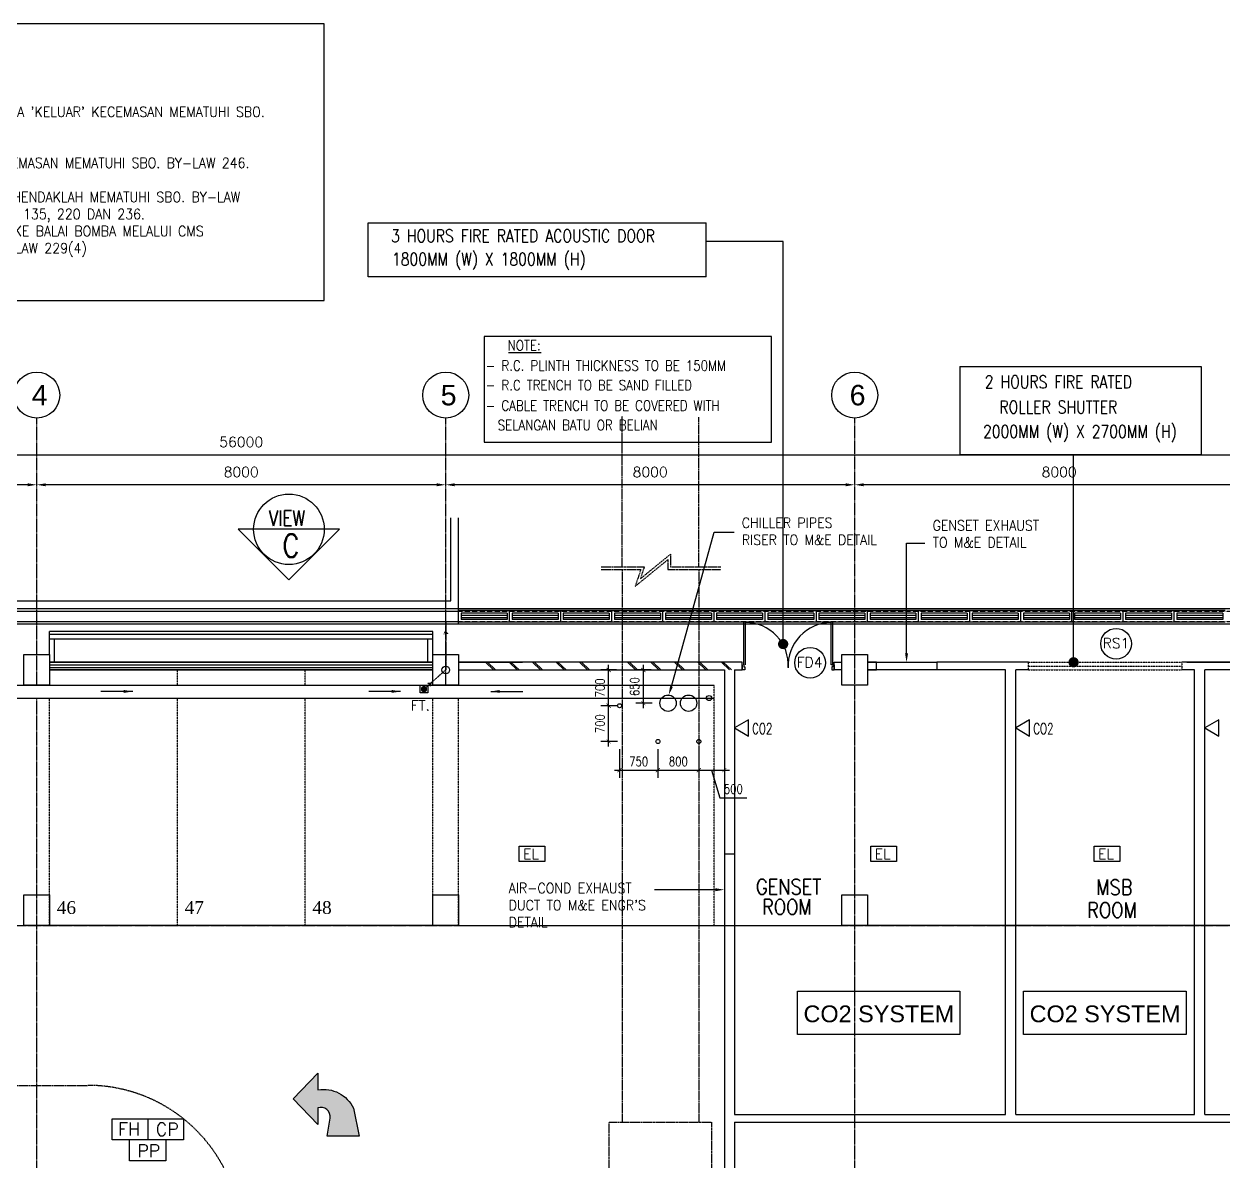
# Model space of a CAD drawing. Header units: millimetres. Extents: x -312260 to 194620, y -310600 to 21683.
# Drawn here: x -166350 to -142894, y -232591 to -210344 of the extents above; entities that cross this region are included whole.
import ezdxf
from ezdxf.enums import TextEntityAlignment as Align

# ---------------------------------------------------------------- set-up
doc = ezdxf.new("R2010")
doc.units = ezdxf.units.MM
doc.header["$LTSCALE"] = 5
doc.header["$MEASUREMENT"] = 0
doc.header["$PDMODE"] = 3
for name, pattern in [('CENTER', [2, 1.25, -0.25, 0.25, -0.25]), ('DASHDOT2', [0.5, 0.25, -0.125, 0, -0.125]), ('DASHEDX2', [1.5, 1, -0.5]), ('HIDDEN2', [0.1875, 0.125, -0.0625])]:
    doc.linetypes.add(name, pattern=pattern)
for name, color, linetype in [('-FF', 240, 'Continuous'), ('-ff.txt', 2, 'Continuous'), ('-TRENCH', 65, 'Continuous'), ('-TRENCH DETAIL', 73, 'Continuous'), ('1-ROAD', 1, 'Continuous'), ('ARROW', 254, 'Continuous'), ('beam_p', 1, 'Continuous'), ('BOMBA', 7, 'Continuous'), ('col', 7, 'Continuous'), ('CP NUMBERING', 1, 'Continuous'), ('DIM', 7, 'Continuous'), ('DOOR', 7, 'Continuous'), ('DRAIN', 5, 'Continuous'), ('DW-T', 7, 'Continuous'), ('EL & K', 10, 'Continuous'), ('FIX', 5, 'Continuous'), ('GRATING', 251, 'Continuous'), ('GRID', 9, 'CENTER'), ('LEG-T', 7, 'Continuous'), ('LINE', 7, 'Continuous'), ('parap', 7, 'Continuous'), ('park L', 9, 'DASHEDX2'), ('RAIL', 1, 'Continuous'), ('RWDP', 1, 'Continuous'), ('SPEC', 7, 'Continuous'), ('SUB-STATION', 255, 'Continuous'), ('T35', 2, 'Continuous'), ('TEXT', 7, 'Continuous'), ('wall', 2, 'Continuous'), ('WALL-FULL', 7, 'Continuous')]:
    doc.layers.add(name, color=color, linetype=linetype)
doc.styles.add('ARIAL', font='ARIAL.TTF', dxfattribs={"height": 250})
doc.styles.add('CARPARK NO', font='TIMES.TTF', dxfattribs={"height": 200})
doc.styles.add('E', font='ROMANS.SHX', dxfattribs={"width": 0.9})
doc.styles.add('HELV', font='HELV.shx')
doc.styles.add('ROMANS', font='romans.shx', dxfattribs={"width": 0.9, "height": 450})
doc.styles.add('ROMS', font='romans.shx', dxfattribs={"width": 0.8, "height": 230})
doc.styles.add('S100', font='ROMANS.shx', dxfattribs={"height": 200})
doc.styles.add('STANDARDS', font='simplex.shx')
doc.styles.add('STYLE1', font='ROMANS.SHX', dxfattribs={"width": 0.8})
doc.dimstyles.new('DIM', dxfattribs={"dimtxt": 150, "dimasz": 150, "dimexe": 0.18, "dimexo": 50, "dimgap": 50, "dimtad": 1, "dimdec": 0, "dimzin": 0, "dimdsep": 46, "dimtxsty": 'ROMANS', "dimcen": 0.09, "dimclrd": 256, "dimclre": 256, "dimclrt": 256, "dimadec": 0, "dimazin": 0, "dimtfac": 1, "dimtdec": 0, "dimtix": 1, "dimtmove": 0, "dimatfit": 0, "dimfxl": 1, "dimtolj": 1, "dimtzin": 0, "dimarcsym": 0})
doc.dimstyles.new('S100', dxfattribs={"dimscale": 0, "dimtxt": 150, "dimasz": 175, "dimexe": 150, "dimexo": 150, "dimgap": 150, "dimtad": 1, "dimdec": 0, "dimzin": 0, "dimdsep": 46, "dimtxsty": 'S100', "dimcen": 0, "dimdle": 100, "dimclrd": 5, "dimclre": 5, "dimclrt": 1, "dimaunit": 1, "dimadec": 0, "dimazin": 0, "dimtfac": 1, "dimtdec": 0, "dimtofl": 0, "dimtmove": 1, "dimatfit": 3, "dimfxl": 1, "dimtolj": 1, "dimtzin": 0, "dimarcsym": 0})

# ---------------------------------------------------------------- blocks, each defined once
blk = doc.blocks.new('*D115')
at = {"layer": 'DEFPOINTS', "color": 0}
for p in [(-150100, -219360), (-150100, -219360), (-142100, -220817)]:
    blk.add_point(p, dxfattribs=at)
at = {"layer": 'DIM', "color": 5, "lineweight": -2}
for p, q in [((-142100, -220667), (-142100, -219210)), ((-142275, -219360), (-149925, -219360))]:
    blk.add_line(p, q, dxfattribs=at)
at = {"layer": 'DIM', "color": 5}
for points in [[(-149925, -219331), (-149925, -219389), (-150100, -219360)], [(-142275, -219331), (-142275, -219389), (-142100, -219360)]]:
    blk.add_solid(points, dxfattribs=at)
at = {"layer": 'DIM', "color": 1, "insert": (-146100, -219110), "char_height": 200, "attachment_point": 5, "style": 'S100'}
blk.add_mtext('\\A1;8000', dxfattribs=at)
blk = doc.blocks.new('*D116')
at = {"layer": 'DEFPOINTS', "color": 0}
for p in [(-158100, -219360), (-158100, -219360), (-150100, -219360)]:
    blk.add_point(p, dxfattribs=at)
at = {"layer": 'DIM', "color": 5, "lineweight": -2}
blk.add_line((-150275, -219360), (-157925, -219360), dxfattribs=at)
at = {"layer": 'DIM', "color": 5}
for points in [[(-157925, -219331), (-157925, -219389), (-158100, -219360)], [(-150275, -219331), (-150275, -219389), (-150100, -219360)]]:
    blk.add_solid(points, dxfattribs=at)
at = {"layer": 'DIM', "color": 1, "insert": (-154100, -219110), "char_height": 200, "attachment_point": 5, "style": 'S100'}
blk.add_mtext('\\A1;8000', dxfattribs=at)
blk = doc.blocks.new('*D117')
at = {"layer": 'DEFPOINTS', "color": 0}
for p in [(-166100, -219360), (-166100, -219360), (-158100, -219360)]:
    blk.add_point(p, dxfattribs=at)
at = {"layer": 'DIM', "color": 5, "lineweight": -2}
blk.add_line((-158275, -219360), (-165925, -219360), dxfattribs=at)
at = {"layer": 'DIM', "color": 5}
for points in [[(-165925, -219331), (-165925, -219389), (-166100, -219360)], [(-158275, -219331), (-158275, -219389), (-158100, -219360)]]:
    blk.add_solid(points, dxfattribs=at)
at = {"layer": 'DIM', "color": 1, "insert": (-162100, -219110), "char_height": 200, "attachment_point": 5, "style": 'S100'}
blk.add_mtext('\\A1;8000', dxfattribs=at)
blk = doc.blocks.new('*D118')
at = {"layer": 'DEFPOINTS', "color": 0}
for p in [(-174100, -219360), (-174100, -219360), (-166100, -219360)]:
    blk.add_point(p, dxfattribs=at)
at = {"layer": 'DIM', "color": 5, "lineweight": -2}
blk.add_line((-166275, -219360), (-173925, -219360), dxfattribs=at)
at = {"layer": 'DIM', "color": 5}
for points in [[(-173925, -219331), (-173925, -219389), (-174100, -219360)], [(-166275, -219331), (-166275, -219389), (-166100, -219360)]]:
    blk.add_solid(points, dxfattribs=at)
at = {"layer": 'DIM', "color": 1, "insert": (-170100, -219110), "char_height": 200, "attachment_point": 5, "style": 'S100'}
blk.add_mtext('\\A1;8000', dxfattribs=at)
blk = doc.blocks.new('*D121')
at = {"layer": 'DEFPOINTS', "color": 0}
for p in [(-134100, -218772), (-190099, -221139), (-134100, -221139)]:
    blk.add_point(p, dxfattribs=at)
at = {"layer": 'DIM', "color": 5, "lineweight": -2}
for p, q in [((-190099, -220989), (-190099, -218622)), ((-189924, -218772), (-134275, -218772)), ((-134100, -220989), (-134100, -218622))]:
    blk.add_line(p, q, dxfattribs=at)
at = {"layer": 'DIM', "color": 5}
for points in [[(-189924, -218743), (-189924, -218801), (-190099, -218772)], [(-134275, -218743), (-134275, -218801), (-134100, -218772)]]:
    blk.add_solid(points, dxfattribs=at)
at = {"layer": 'DIM', "color": 1, "insert": (-162100, -218522), "char_height": 200, "attachment_point": 5, "style": 'S100'}
blk.add_mtext('\\A1;56000', dxfattribs=at)
blk = doc.blocks.new('FT')
at = {"layer": 'FIX', "color": 6, "linetype": 'Continuous'}
for p, q in [((-102916, 3485), (-102974, 3542)), ((-102897, 3492), (-102966, 3561)), ((-102883, 3505), (-102953, 3575)), ((-102875, 3524), (-102934, 3583)), ((-102878, 3553), (-102905, 3580)), ((-102947, 3489), (-102969, 3511))]:
    blk.add_line(p, q, dxfattribs=at)
blk.add_lwpolyline([(-102849, 3609), (-102999, 3609), (-102999, 3459), (-102849, 3459)], close=True, dxfattribs=at)
blk.add_circle((-102924, 3534), 50, dxfattribs=at)
blk = doc.blocks.new('_ARCHTICK')
at = {"color": 0, "linetype": 'ByBlock', "const_width": 0.15}
blk.add_lwpolyline([(-0.5, -0.5), (0.5, 0.5)], dxfattribs=at)
blk = doc.blocks.new('*D256')
at = {"layer": 'DEFPOINTS', "color": 0}
for p in [(-154233, -222983), (-153928, -222983), (-153909, -223633)]:
    blk.add_point(p, dxfattribs=at)
at = {"layer": 'wall', "color": 5, "lineweight": -2}
for p, q in [((-154078, -222983), (-154383, -222983)), ((-154233, -223733), (-154233, -222883)), ((-154059, -223633), (-154383, -223633))]:
    blk.add_line(p, q, dxfattribs=at)
at = {"layer": 'wall', "color": 5, "lineweight": -2, "xscale": 80, "yscale": 80, "zscale": 80}
for p, rotation in [((-154233, -222983), 90), ((-154233, -223633), 270)]:
    blk.add_blockref('_ARCHTICK', p, dxfattribs=dict(at, rotation=rotation))
at = {"layer": 'wall', "color": 1, "insert": (-154403, -223308), "char_height": 180, "attachment_point": 5, "rotation": 90, "style": 'STYLE1'}
blk.add_mtext('\\A1;650', dxfattribs=at)
blk = doc.blocks.new('*D257')
at = {"layer": 'DEFPOINTS', "color": 0}
for p in [(-154912, -222983), (-154607, -222983), (-154587, -223683)]:
    blk.add_point(p, dxfattribs=at)
at = {"layer": 'wall', "color": 5, "lineweight": -2}
for p, q in [((-154757, -222983), (-155062, -222983)), ((-154912, -223783), (-154912, -222883)), ((-154737, -223683), (-155062, -223683))]:
    blk.add_line(p, q, dxfattribs=at)
at = {"layer": 'wall', "color": 5, "lineweight": -2, "xscale": 80, "yscale": 80, "zscale": 80}
for p, rotation in [((-154912, -222983), 90), ((-154912, -223683), 270)]:
    blk.add_blockref('_ARCHTICK', p, dxfattribs=dict(at, rotation=rotation))
at = {"layer": 'wall', "color": 1, "insert": (-155082, -223333), "char_height": 180, "attachment_point": 5, "rotation": 90, "style": 'STYLE1'}
blk.add_mtext('\\A1;700', dxfattribs=at)
blk = doc.blocks.new('*D258')
at = {"layer": 'DEFPOINTS', "color": 0}
for p in [(-154912, -223683), (-154607, -223683), (-154587, -224383)]:
    blk.add_point(p, dxfattribs=at)
at = {"layer": 'wall', "color": 5, "lineweight": -2}
for p, q in [((-154757, -223683), (-155062, -223683)), ((-154912, -224483), (-154912, -223583)), ((-154737, -224383), (-155062, -224383))]:
    blk.add_line(p, q, dxfattribs=at)
at = {"layer": 'wall', "color": 5, "lineweight": -2, "xscale": 80, "yscale": 80, "zscale": 80}
for p, rotation in [((-154912, -223683), 90), ((-154912, -224383), 270)]:
    blk.add_blockref('_ARCHTICK', p, dxfattribs=dict(at, rotation=rotation))
at = {"layer": 'wall', "color": 1, "insert": (-155082, -224033), "char_height": 180, "attachment_point": 5, "rotation": 90, "style": 'STYLE1'}
blk.add_mtext('\\A1;700', dxfattribs=at)
blk = doc.blocks.new('*D259')
at = {"layer": 'DEFPOINTS', "color": 0}
for p in [(-154699, -224383), (-153949, -224383), (-153949, -224944)]:
    blk.add_point(p, dxfattribs=at)
at = {"layer": 'wall', "color": 5, "lineweight": -2}
for p, q in [((-154699, -224533), (-154699, -225094)), ((-153949, -224533), (-153949, -225094)), ((-154799, -224944), (-153849, -224944))]:
    blk.add_line(p, q, dxfattribs=at)
at = {"layer": 'wall', "color": 5, "lineweight": -2, "xscale": 80, "yscale": 80, "zscale": 80, "rotation": 180}
blk.add_blockref('_ARCHTICK', (-154699, -224944), dxfattribs=at)
at = {"layer": 'wall', "color": 5, "lineweight": -2, "xscale": 80, "yscale": 80, "zscale": 80}
blk.add_blockref('_ARCHTICK', (-153949, -224944), dxfattribs=at)
at = {"layer": 'wall', "color": 1, "insert": (-154324, -224774), "char_height": 180, "attachment_point": 5, "style": 'STYLE1'}
blk.add_mtext('\\A1;750', dxfattribs=at)
blk = doc.blocks.new('*D260')
at = {"layer": 'DEFPOINTS', "color": 0}
for p in [(-153949, -224383), (-153149, -224383), (-153149, -224944)]:
    blk.add_point(p, dxfattribs=at)
at = {"layer": 'wall', "color": 5, "lineweight": -2}
for p, q in [((-153949, -224533), (-153949, -225094)), ((-153149, -224533), (-153149, -225094)), ((-154049, -224944), (-153049, -224944))]:
    blk.add_line(p, q, dxfattribs=at)
at = {"layer": 'wall', "color": 5, "lineweight": -2, "xscale": 80, "yscale": 80, "zscale": 80, "rotation": 180}
blk.add_blockref('_ARCHTICK', (-153949, -224944), dxfattribs=at)
at = {"layer": 'wall', "color": 5, "lineweight": -2, "xscale": 80, "yscale": 80, "zscale": 80}
blk.add_blockref('_ARCHTICK', (-153149, -224944), dxfattribs=at)
at = {"layer": 'wall', "color": 1, "insert": (-153549, -224774), "char_height": 180, "attachment_point": 5, "style": 'STYLE1'}
blk.add_mtext('\\A1;800', dxfattribs=at)
blk = doc.blocks.new('*D261')
at = {"layer": 'DEFPOINTS', "color": 0}
for p in [(-153149, -224383), (-152649, -224383), (-152649, -224944)]:
    blk.add_point(p, dxfattribs=at)
at = {"layer": 'wall', "color": 5, "lineweight": -2}
for p, q in [((-153149, -224533), (-153149, -225094)), ((-152649, -224533), (-152649, -225094)), ((-153249, -224944), (-152549, -224944)), ((-152899, -224944), (-152737, -225484)), ((-152737, -225484), (-152207, -225484))]:
    blk.add_line(p, q, dxfattribs=at)
at = {"layer": 'wall', "color": 5, "lineweight": -2, "xscale": 80, "yscale": 80, "zscale": 80, "rotation": 180}
blk.add_blockref('_ARCHTICK', (-153149, -224944), dxfattribs=at)
at = {"layer": 'wall', "color": 5, "lineweight": -2, "xscale": 80, "yscale": 80, "zscale": 80}
blk.add_blockref('_ARCHTICK', (-152649, -224944), dxfattribs=at)
at = {"layer": 'wall', "color": 1, "insert": (-152472, -225314), "char_height": 180, "attachment_point": 5, "style": 'STYLE1'}
blk.add_mtext('\\A1;500', dxfattribs=at)

msp = doc.modelspace()

# ---------------------------------------------------------------- hatches: boundary and pattern name
at = {"layer": 'ARROW', "linetype": 'Continuous'}
msp.add_hatch(color=256, dxfattribs=at).paths.add_polyline_path([(-160361.5, -231750.6), (-160415.6, -232105.4), (-159793.1, -232105.4), (-159904, -231559.1, 0.3415961), (-160599.2, -231200), (-160599.2, -230868.4), (-161084, -231372.9), (-160599.2, -231877.3), (-160599.2, -231550.3, -0.5725495)])

# ---------------------------------------------------------------- linework, layer by layer
at = {"layer": '-FF', "color": 2}
for p, q in [((-151220.1, -229270.4), (-148040, -229270.4)), ((-151220.1, -230113.1), (-151220.1, -229270.4)), ((-148040, -229270.4), (-148040, -230113.1)), ((-146796.9, -229270.4), (-143616.8, -229270.4)), ((-146796.9, -230113.1), (-146796.9, -229270.4)), ((-143616.8, -229270.4), (-143616.8, -230113.1)), ((-148040, -230113.1), (-151220.1, -230113.1)), ((-143616.8, -230113.1), (-146796.9, -230113.1))]:
    msp.add_line(p, q, dxfattribs=at)
at = {"layer": '-TRENCH', "color": 8, "linetype": 'DASHEDX2', "ltscale": 3}
for p, q in [((-154649, -220965.4), (-154649, -218017.2)), ((-153149, -220966.5), (-153149, -218034.6)), ((-154390.5, -221344), (-153751.6, -220823.2)), ((-154290.8, -221198.2), (-153701.6, -220717.9)), ((-153751.6, -220823.2), (-153751.6, -221016.5)), ((-153701.6, -220717.9), (-153701.6, -220966.5)), ((-155061.3, -220965.4), (-154215.5, -220965.4)), ((-155061.3, -221015.4), (-154284.3, -221015.4)), ((-154649, -221015.4), (-154649, -231832.8)), ((-154284.3, -221015.4), (-154390.5, -221344)), ((-154215.5, -220965.4), (-154290.8, -221198.2)), ((-153751.6, -221016.5), (-152716.4, -221016.5)), ((-153701.6, -220966.5), (-152716.4, -220966.5)), ((-153149, -221015.4), (-153149, -231832.8))]:
    msp.add_line(p, q, dxfattribs=at)
msp.add_lwpolyline([(-152899, -231832.8), (-152899, -233832.8), (-154899, -233832.8), (-154899, -231832.8)], close=True, dxfattribs=at)
at = {"layer": '-TRENCH DETAIL', "color": 1}
for p, q in [((-159619, -215288.2), (-159619, -214233.5)), ((-159619, -214233.5), (-153002.5, -214233.5)), ((-153002.5, -215288.2), (-153002.5, -214233.5)), ((-153002.5, -215288.2), (-159619, -215288.2)), ((-148039.8, -217042.5), (-143319.8, -217042.5)), ((-148039.8, -217042.5), (-148039.8, -218772)), ((-143319.8, -217042.5), (-143319.8, -218772)), ((-143319.8, -218772), (-148039.8, -218772))]:
    msp.add_line(p, q, dxfattribs=at)
at = {"color": 1}
for p, q in [((-157849.5, -222082.8), (-157849.5, -220003.7)), ((-190599.5, -222082.8), (-133599.5, -222082.8))]:
    msp.add_line(p, q, dxfattribs=at)
for p, q in [((-160476.9, -220230.5), (-161856.9, -220230.5)), ((-163929.3, -231767.8), (-163929.3, -232178.5)), ((-163573, -232178.5), (-163573, -232589.1))]:
    msp.add_line(p, q)
at = {"color": 3}
msp.add_circle((-161166.9, -220230.5), 690, dxfattribs=at)
at = {"layer": '1-ROAD'}
for p, q in [((-157999.5, -221632.8), (-157999.5, -220003.7)), ((-189949.5, -221632.8), (-157999.5, -221632.8))]:
    msp.add_line(p, q, dxfattribs=at)
at = {"layer": 'ARROW', "linetype": 'Continuous', "flags": 128}
msp.add_lwpolyline([(-160599.2, -231200, -0.3415961), (-159904, -231559.1), (-159793.1, -232105.4), (-160415.6, -232105.4), (-160361.5, -231750.6, 0.5725495), (-160599.2, -231550.3), (-160599.2, -231877.3), (-161084, -231372.9), (-160599.2, -230868.4), (-160599.2, -231200)], format="xyb", dxfattribs=at)
at = {"layer": 'beam_p', "ltscale": 2}
for p, q in [((-158349.5, -222232.8), (-165849.5, -222232.8)), ((-165849.5, -222682.8), (-165849.5, -222232.8)), ((-158349.5, -222682.8), (-158349.5, -222232.8)), ((-158349.5, -222382.8), (-165849.5, -222382.8)), ((-165749.5, -222832.8), (-165749.5, -222382.8)), ((-158449.5, -222832.8), (-158449.5, -222382.8))]:
    msp.add_line(p, q, dxfattribs=at)
at = {"layer": 'beam_p', "color": 5, "linetype": 'HIDDEN2', "ltscale": 2}
msp.add_line((-165849.5, -222282.8), (-158349.5, -222282.8), dxfattribs=at)
at = {"layer": 'BOMBA'}
msp.add_lwpolyline([(-178692.8, -215757), (-160477.8, -215757), (-160477.8, -210344.2), (-178692.8, -210344.2)], close=True, dxfattribs=at)
at = {"layer": 'col', "color": 3}
for points in [[(-165849.5, -223282.8), (-166349.5, -223282.8), (-166349.5, -222682.8), (-165849.5, -222682.8)], [(-157849.5, -223282.8), (-158349.5, -223282.8), (-158349.5, -222682.8), (-157849.5, -222682.8)], [(-157849.5, -223282.8), (-158349.5, -223282.8), (-158349.5, -222682.8), (-157849.5, -222682.8)], [(-149849.5, -223282.8), (-150349.5, -223282.8), (-150349.5, -222682.8), (-149849.5, -222682.8)], [(-149849.5, -223282.8), (-150349.5, -223282.8), (-150349.5, -222682.8), (-149849.5, -222682.8)], [(-165849.5, -227982.8), (-166349.5, -227982.8), (-166349.5, -227382.8), (-165849.5, -227382.8)], [(-157849.5, -227982.8), (-158349.5, -227982.8), (-158349.5, -227382.8), (-157849.5, -227382.8)], [(-149849.5, -227982.8), (-150349.5, -227982.8), (-150349.5, -227382.8), (-149849.5, -227382.8)]]:
    msp.add_lwpolyline(points, close=True, dxfattribs=at)
at = {"layer": 'DIM', "color": 2, "linetype": 'Continuous'}
msp.add_line((-156871.5, -216770.8), (-156229.8, -216770.8), dxfattribs=at)
at = {"layer": 'DIM', "color": 1, "linetype": 'Continuous'}
msp.add_lwpolyline([(-157348.1, -218528.5), (-151724.3, -218528.5), (-151724.3, -216460), (-157348.1, -216460)], close=True, dxfattribs=at)
at = {"layer": 'DIM'}
for points in [[(-152449, -224117.9), (-152176.1, -224275.5), (-152176.1, -223960.3)], [(-146949.5, -224117.9), (-146676.6, -224275.5), (-146676.6, -223960.3)], [(-143249.5, -224117.9), (-142976.6, -224275.5), (-142976.6, -223960.3)]]:
    msp.add_lwpolyline(points, close=True, dxfattribs=at)
at = {"layer": 'DOOR', "color": 1, "linetype": 'Continuous'}
for p, q in [((-152269.5, -222882.8), (-152269.5, -222055.4)), ((-152236.5, -222882.8), (-152236.5, -222055.4)), ((-150562.5, -222882.8), (-150562.5, -222055.4)), ((-150529.5, -222882.8), (-150529.5, -222055.4))]:
    msp.add_line(p, q, dxfattribs=at)
at = {"layer": 'DOOR', "color": 2}
for p, q in [((-152299.5, -222882.8), (-152299.5, -222982.8)), ((-152249.5, -222982.8), (-152299.5, -222982.8)), ((-152269.5, -222882.8), (-152269.5, -222919.8)), ((-152269.5, -222919.8), (-152249.5, -222919.8)), ((-152249.5, -222919.8), (-152249.5, -222982.8)), ((-150529.5, -222882.8), (-150562.5, -222882.8)), ((-150529.5, -222919.8), (-150549.5, -222919.8)), ((-150549.5, -222919.8), (-150549.5, -222982.8)), ((-150549.5, -222982.8), (-150499.5, -222982.8)), ((-150529.5, -222882.8), (-150499.5, -222882.8)), ((-150529.5, -222882.8), (-150529.5, -222919.8))]:
    msp.add_line(p, q, dxfattribs=at)
at = {"layer": 'DOOR', "color": 1, "linetype": 'Continuous'}
for centre, radius, start, end in [((-152232.6, -222889.8), 834.4, 356.70704, 90.21041), ((-150558, -222897.8), 842.4, 90.30693, 183.05812)]:
    msp.add_arc(centre, radius, start, end, dxfattribs=at)
at = {"layer": 'DRAIN'}
for p, q in [((-189549.5, -223282.8), (-152849.5, -223282.8)), ((-189549.5, -223532.8), (-152849.5, -223532.8))]:
    msp.add_line(p, q, dxfattribs=at)
at = {"layer": 'DW-T', "color": 1, "linetype": 'Continuous'}
for centre in [(-144985.4, -222469.5), (-150971.3, -222842)]:
    msp.add_circle(centre, 300, dxfattribs=at)
at = {"layer": 'EL & K', "color": 10}
for points in [[(-156661.4, -226427.5), (-156161.4, -226427.5), (-156161.4, -226727.5), (-156661.4, -226727.5)], [(-149783.4, -226427.5), (-149283.4, -226427.5), (-149283.4, -226727.5), (-149783.4, -226727.5)], [(-145415.2, -226427.5), (-144915.2, -226427.5), (-144915.2, -226727.5), (-145415.2, -226727.5)]]:
    msp.add_lwpolyline(points, close=True, dxfattribs=at)
at = {"layer": 'GRATING', "color": 251}
for p, q in [((-156849.5, -221820.8), (-157849.5, -221820.8)), ((-157849.5, -222044.8), (-157849.5, -221820.8)), ((-157799.5, -221870.8), (-157799.5, -221994.8)), ((-156900, -221870.8), (-157799.5, -221870.8)), ((-156900, -221870.8), (-156900, -221994.8)), ((-156849.5, -222044.8), (-156849.5, -221820.8)), ((-155849.5, -221820.8), (-156849.5, -221820.8)), ((-156849.5, -222044.8), (-156849.5, -221820.8)), ((-156799.5, -221870.8), (-156799.5, -221994.8)), ((-155900, -221870.8), (-156799.5, -221870.8)), ((-155900, -221870.8), (-155900, -221994.8)), ((-155849.5, -222044.8), (-155849.5, -221820.8)), ((-154849.5, -221820.8), (-155849.5, -221820.8)), ((-155849.5, -222044.8), (-155849.5, -221820.8)), ((-155799.5, -221870.8), (-155799.5, -221994.8)), ((-154900, -221870.8), (-155799.5, -221870.8)), ((-154900, -221870.8), (-154900, -221994.8)), ((-154849.5, -222044.8), (-154849.5, -221820.8)), ((-153849.5, -221820.8), (-154849.5, -221820.8)), ((-154849.5, -222044.8), (-154849.5, -221820.8)), ((-154799.5, -221870.8), (-154799.5, -221994.8)), ((-153900, -221870.8), (-154799.5, -221870.8)), ((-153900, -221870.8), (-153900, -221994.8)), ((-153849.5, -222044.8), (-153849.5, -221820.8)), ((-152849.5, -221820.8), (-153849.5, -221820.8)), ((-153849.5, -222044.8), (-153849.5, -221820.8)), ((-153799.5, -221870.8), (-153799.5, -221994.8)), ((-152900, -221870.8), (-153799.5, -221870.8)), ((-152900, -221870.8), (-152900, -221994.8)), ((-152849.5, -222044.8), (-152849.5, -221820.8)), ((-151849.5, -221820.8), (-152849.5, -221820.8)), ((-152849.5, -222044.8), (-152849.5, -221820.8)), ((-152799.5, -221870.8), (-152799.5, -221994.8)), ((-151900, -221870.8), (-152799.5, -221870.8)), ((-151900, -221870.8), (-151900, -221994.8)), ((-151849.5, -222044.8), (-151849.5, -221820.8)), ((-150849.5, -221820.8), (-151849.5, -221820.8)), ((-151849.5, -222044.8), (-151849.5, -221820.8)), ((-151799.5, -221870.8), (-151799.5, -221994.8)), ((-150900, -221870.8), (-151799.5, -221870.8)), ((-150900, -221870.8), (-150900, -221994.8)), ((-150849.5, -222044.8), (-150849.5, -221820.8)), ((-149849.5, -221820.8), (-150849.5, -221820.8)), ((-150849.5, -222044.8), (-150849.5, -221820.8)), ((-150799.5, -221870.8), (-150799.5, -221994.8)), ((-149900, -221870.8), (-150799.5, -221870.8)), ((-149900, -221870.8), (-149900, -221994.8)), ((-149849.5, -222044.8), (-149849.5, -221820.8)), ((-148849.5, -221820.8), (-149849.5, -221820.8)), ((-149849.5, -222044.8), (-149849.5, -221820.8)), ((-149799.5, -221870.8), (-149799.5, -221994.8)), ((-148900, -221870.8), (-149799.5, -221870.8)), ((-148900, -221870.8), (-148900, -221994.8)), ((-148849.5, -222044.8), (-148849.5, -221820.8)), ((-147849.5, -221820.8), (-148849.5, -221820.8)), ((-148849.5, -222044.8), (-148849.5, -221820.8)), ((-148799.5, -221870.8), (-148799.5, -221994.8)), ((-147900, -221870.8), (-148799.5, -221870.8)), ((-147900, -221870.8), (-147900, -221994.8)), ((-147849.5, -222044.8), (-147849.5, -221820.8)), ((-146849.5, -221820.8), (-147849.5, -221820.8)), ((-147849.5, -222044.8), (-147849.5, -221820.8)), ((-147799.5, -221870.8), (-147799.5, -221994.8)), ((-146900, -221870.8), (-147799.5, -221870.8)), ((-146900, -221870.8), (-146900, -221994.8)), ((-146849.5, -222044.8), (-146849.5, -221820.8)), ((-145849.5, -221820.8), (-146849.5, -221820.8)), ((-146849.5, -222044.8), (-146849.5, -221820.8)), ((-146799.5, -221870.8), (-146799.5, -221994.8)), ((-145900, -221870.8), (-146799.5, -221870.8)), ((-145900, -221870.8), (-145900, -221994.8)), ((-145849.5, -222044.8), (-145849.5, -221820.8)), ((-144849.5, -221820.8), (-145849.5, -221820.8)), ((-145849.5, -222044.8), (-145849.5, -221820.8)), ((-145799.5, -221870.8), (-145799.5, -221994.8)), ((-144900, -221870.8), (-145799.5, -221870.8)), ((-144900, -221870.8), (-144900, -221994.8)), ((-144849.5, -222044.8), (-144849.5, -221820.8)), ((-143849.5, -221820.8), (-144849.5, -221820.8)), ((-144849.5, -222044.8), (-144849.5, -221820.8)), ((-144799.5, -221870.8), (-144799.5, -221994.8)), ((-143900, -221870.8), (-144799.5, -221870.8)), ((-143900, -221870.8), (-143900, -221994.8)), ((-143849.5, -222044.8), (-143849.5, -221820.8)), ((-142849.5, -221820.8), (-143849.5, -221820.8)), ((-143849.5, -222044.8), (-143849.5, -221820.8)), ((-143799.5, -221870.8), (-143799.5, -221994.8)), ((-142900, -221870.8), (-143799.5, -221870.8)), ((-142900, -221870.8), (-142900, -221994.8)), ((-156849.5, -222044.8), (-157849.5, -222044.8)), ((-157799.5, -221912.1), (-156900, -221912.1)), ((-157799.5, -221953.4), (-156900, -221953.4)), ((-156900, -221994.8), (-157799.5, -221994.8)), ((-155849.5, -222044.8), (-156849.5, -222044.8)), ((-156799.5, -221912.1), (-155900, -221912.1)), ((-156799.5, -221953.4), (-155900, -221953.4)), ((-155900, -221994.8), (-156799.5, -221994.8)), ((-154849.5, -222044.8), (-155849.5, -222044.8)), ((-155799.5, -221912.1), (-154900, -221912.1)), ((-155799.5, -221953.4), (-154900, -221953.4)), ((-154900, -221994.8), (-155799.5, -221994.8)), ((-153849.5, -222044.8), (-154849.5, -222044.8)), ((-154799.5, -221912.1), (-153900, -221912.1)), ((-154799.5, -221953.4), (-153900, -221953.4)), ((-153900, -221994.8), (-154799.5, -221994.8)), ((-152849.5, -222044.8), (-153849.5, -222044.8)), ((-153799.5, -221912.1), (-152900, -221912.1)), ((-153799.5, -221953.4), (-152900, -221953.4)), ((-152900, -221994.8), (-153799.5, -221994.8)), ((-151849.5, -222044.8), (-152849.5, -222044.8)), ((-152799.5, -221912.1), (-151900, -221912.1)), ((-152799.5, -221953.4), (-151900, -221953.4)), ((-151900, -221994.8), (-152799.5, -221994.8)), ((-150849.5, -222044.8), (-151849.5, -222044.8)), ((-151799.5, -221912.1), (-150900, -221912.1)), ((-151799.5, -221953.4), (-150900, -221953.4)), ((-150900, -221994.8), (-151799.5, -221994.8)), ((-149849.5, -222044.8), (-150849.5, -222044.8)), ((-150799.5, -221912.1), (-149900, -221912.1)), ((-150799.5, -221953.4), (-149900, -221953.4)), ((-149900, -221994.8), (-150799.5, -221994.8)), ((-148849.5, -222044.8), (-149849.5, -222044.8)), ((-149799.5, -221912.1), (-148900, -221912.1)), ((-149799.5, -221953.4), (-148900, -221953.4)), ((-148900, -221994.8), (-149799.5, -221994.8)), ((-147849.5, -222044.8), (-148849.5, -222044.8)), ((-148799.5, -221912.1), (-147900, -221912.1)), ((-148799.5, -221953.4), (-147900, -221953.4)), ((-147900, -221994.8), (-148799.5, -221994.8)), ((-146849.5, -222044.8), (-147849.5, -222044.8)), ((-147799.5, -221912.1), (-146900, -221912.1)), ((-147799.5, -221953.4), (-146900, -221953.4)), ((-146900, -221994.8), (-147799.5, -221994.8)), ((-145849.5, -222044.8), (-146849.5, -222044.8)), ((-146799.5, -221912.1), (-145900, -221912.1)), ((-146799.5, -221953.4), (-145900, -221953.4)), ((-145900, -221994.8), (-146799.5, -221994.8)), ((-144849.5, -222044.8), (-145849.5, -222044.8)), ((-145799.5, -221912.1), (-144900, -221912.1)), ((-145799.5, -221953.4), (-144900, -221953.4)), ((-144900, -221994.8), (-145799.5, -221994.8)), ((-143849.5, -222044.8), (-144849.5, -222044.8)), ((-144799.5, -221912.1), (-143900, -221912.1)), ((-144799.5, -221953.4), (-143900, -221953.4)), ((-143900, -221994.8), (-144799.5, -221994.8)), ((-142849.5, -222044.8), (-143849.5, -222044.8)), ((-143799.5, -221912.1), (-142900, -221912.1)), ((-143799.5, -221953.4), (-142900, -221953.4)), ((-142900, -221994.8), (-143799.5, -221994.8))]:
    msp.add_line(p, q, dxfattribs=at)
at = {"layer": 'GRID', "linetype": 'CENTER', "ltscale": 2}
for p, q in [((-166099.5, -223282.8), (-166099.5, -218055.5)), ((-158099.5, -223282.8), (-158099.5, -218055.5)), ((-150099.5, -259916.7), (-150099.5, -218055.5)), ((-166099.5, -259916.7), (-166099.5, -223532.8)), ((-197356.9, -227982.8), (-128471.1, -227982.8))]:
    msp.add_line(p, q, dxfattribs=at)
at = {"layer": 'GRID', "color": 7, "linetype": 'Continuous'}
for centre in [(-166099.5, -217605.5), (-158099.5, -217605.5), (-150099.5, -217605.5)]:
    msp.add_circle(centre, 450, dxfattribs=at)
at = {"layer": 'LEG-T'}
for p, q in [((-164626.4, -231767.8), (-163232.1, -231767.8)), ((-164626.4, -232178.5), (-164626.4, -231767.8)), ((-163232.1, -231767.8), (-163232.1, -232178.5)), ((-163232.1, -232178.5), (-164626.4, -232178.5)), ((-164285.5, -232589.1), (-164285.5, -232178.5)), ((-163573, -232589.1), (-164285.5, -232589.1))]:
    msp.add_line(p, q, dxfattribs=at)
at = {"layer": 'parap', "color": 0, "ltscale": 2}
for p, q in [((-158349.5, -222832.8), (-165849.5, -222832.8)), ((-165849.5, -222832.8), (-158349.5, -222832.8)), ((-158349.5, -222982.8), (-165849.5, -222982.8)), ((-165849.5, -222982.8), (-158349.5, -222982.8))]:
    msp.add_line(p, q, dxfattribs=at)
at = {"layer": 'park L'}
for p, q in [((-163349.5, -223282.8), (-163349.5, -222982.8)), ((-160849.5, -223282.8), (-160849.5, -222982.8)), ((-152849.5, -227982.8), (-152849.5, -223282.8)), ((-165849.5, -227982.8), (-165849.5, -223532.8)), ((-165849.5, -227382.8), (-165849.5, -223532.8)), ((-163349.5, -227982.8), (-163349.5, -223532.8)), ((-160849.5, -227982.8), (-160849.5, -223532.8)), ((-158349.5, -227982.8), (-158349.5, -223532.8)), ((-157849.5, -227982.8), (-157849.5, -223532.8))]:
    msp.add_line(p, q, dxfattribs=at)
at = {"layer": 'park L', "color": 8, "ltscale": 2}
for p, q in [((-158349.5, -227982.8), (-165849.5, -227982.8)), ((-157849.5, -227982.8), (-150349.5, -227982.8)), ((-142349.5, -227982.8), (-149849.5, -227982.8))]:
    msp.add_line(p, q, dxfattribs=at)
at = {"layer": 'RAIL', "color": 5, "ltscale": 1000}
for p, q in [((-190349.5, -221832.8), (-157849.5, -221832.8)), ((-190299.5, -221782.8), (-134349.5, -221782.8)), ((-190549.5, -222032.8), (-157849.5, -222032.8)), ((-165849.5, -222882.8), (-158349.5, -222882.8)), ((-165849.5, -222932.8), (-158349.5, -222932.8))]:
    msp.add_line(p, q, dxfattribs=at)
at = {"layer": 'RAIL', "color": 5, "linetype": 'HIDDEN2'}
for p, q in [((-157849.5, -221832.8), (-134399.5, -221832.8)), ((-157849.5, -222032.8), (-134399.5, -222032.8))]:
    msp.add_line(p, q, dxfattribs=at)
at = {"layer": 'RWDP', "color": 2, "linetype": 'DASHDOT2'}
msp.add_line((-158099.5, -222982.8), (-158524.5, -223357.8), dxfattribs=at)
for points in [[(-158099.5, -222032.8), (-158099.5, -222982.8)], [(-158138.2, -222280.5), (-158099.5, -222227.8), (-158062.6, -222278.7)], [(-158453.9, -223243.8), (-158388.8, -223238), (-158402.5, -223299.4)]]:
    msp.add_lwpolyline(points, dxfattribs=at)
at = {"layer": 'RWDP'}
msp.add_circle((-158099.5, -222982.8), 75, dxfattribs=at)
at = {"layer": 'SUB-STATION', "color": 1, "linetype": 'DASHEDX2'}
for p, q in [((-146699.5, -222907.8), (-143699.5, -222907.8)), ((-146699.5, -222982.8), (-143699.5, -222982.8))]:
    msp.add_line(p, q, dxfattribs=at)
msp.add_lwpolyline([(-146699.5, -222982.8), (-146699.5, -222832.8), (-143699.5, -222832.8), (-143699.5, -222982.8)], dxfattribs=at)
at = {"layer": 'T35', "color": 3}
for p, q in [((-162159.5, -220230.5), (-161170, -221220)), ((-161856.9, -220230.5), (-162159.5, -220230.5)), ((-160180.6, -220230.5), (-161170, -221220)), ((-160180.6, -220230.5), (-160476.9, -220230.5))]:
    msp.add_line(p, q, dxfattribs=at)
at = {"layer": 'wall', "color": 5}
for p, q in [((-153683.1, -223307.1), (-152845.4, -220285.5)), ((-152845.4, -220285.5), (-152457.7, -220285.5)), ((-149084.5, -222657.8), (-149084.5, -220504.7)), ((-149084.5, -220504.7), (-148724.5, -220504.7)), ((-152824, -227282.8), (-154015.1, -227282.8))]:
    msp.add_line(p, q, dxfattribs=at)
at = {"layer": 'wall'}
for p, q in [((-157849.5, -222832.8), (-156599.5, -222832.8)), ((-152299, -222832.8), (-157849.5, -222832.8)), ((-157849.5, -222982.8), (-154899, -222982.8)), ((-154899, -222982.8), (-152649, -222982.8)), ((-152649, -222982.8), (-152649, -226582.8)), ((-152449, -222982.8), (-152449, -226582.8)), ((-152449, -222982.8), (-152299, -222982.8)), ((-152299.5, -222982.8), (-152299.5, -222832.8)), ((-150499.5, -222982.8), (-150499.5, -222832.8)), ((-150499.5, -222832.8), (-150349.5, -222832.8)), ((-150349.5, -222982.8), (-150499.5, -222982.8)), ((-149849.5, -222832.8), (-149674.5, -222832.8)), ((-149674.5, -222832.8), (-149849.5, -222832.8)), ((-149849.5, -222982.8), (-149674.5, -222982.8)), ((-149674.5, -222982.8), (-149849.5, -222982.8)), ((-146699.5, -222832.8), (-148494.5, -222832.8)), ((-147149.5, -222982.8), (-148494.5, -222982.8)), ((-147149.5, -231682.8), (-147149.5, -222982.8)), ((-146949.5, -231682.8), (-146949.5, -222982.8)), ((-146699.5, -222982.8), (-146949.5, -222982.8)), ((-142349.5, -222832.8), (-143699.5, -222832.8)), ((-143449.5, -222982.8), (-143699.5, -222982.8)), ((-143599.5, -222832.8), (-142349.5, -222832.8)), ((-143449.5, -231682.8), (-143449.5, -222982.8)), ((-143249.5, -231682.8), (-143249.5, -222982.8)), ((-142349.5, -222982.8), (-143249.5, -222982.8)), ((-152649, -226582.8), (-152449, -226582.8)), ((-152649, -227982.8), (-152449, -227982.8)), ((-152649, -227982.8), (-152649, -240332.8)), ((-152449, -227982.8), (-152449, -231682.8)), ((-152449, -231682.8), (-147149.5, -231682.8)), ((-146949.5, -231682.8), (-143449.5, -231682.8)), ((-143249.5, -231682.8), (-137949.5, -231682.8)), ((-152449, -231832.8), (-134249.5, -231832.8)), ((-152449, -231832.8), (-152449, -240332.8))]:
    msp.add_line(p, q, dxfattribs=at)
at = {"layer": 'wall', "color": 1}
for p, q in [((-152649, -226582.8), (-152649, -227982.8)), ((-152449, -226582.8), (-152449, -227982.8))]:
    msp.add_line(p, q, dxfattribs=at)
at = {"layer": 'wall', "color": 8}
for points in [[(-157162.4, -222982.8), (-157320.1, -222832.8)], [(-157124.8, -222982.8), (-157282.5, -222832.8)], [(-156702.9, -222982.8), (-156860.6, -222832.8)], [(-156665.3, -222982.8), (-156823, -222832.8)], [(-156243.4, -222982.8), (-156401.1, -222832.8)], [(-156205.8, -222982.8), (-156363.5, -222832.8)], [(-155784, -222982.8), (-155941.6, -222832.8)], [(-155746.3, -222982.8), (-155904, -222832.8)], [(-155324.5, -222982.8), (-155482.1, -222832.8)], [(-155286.9, -222982.8), (-155444.5, -222832.8)], [(-154387.1, -222982.8), (-154544.8, -222832.8)], [(-154349.5, -222982.8), (-154507.2, -222832.8)], [(-153927.7, -222982.8), (-154085.3, -222832.8)], [(-153890, -222982.8), (-154047.7, -222832.8)], [(-153468.2, -222982.8), (-153625.8, -222832.8)], [(-153430.5, -222982.8), (-153588.2, -222832.8)], [(-153008.7, -222982.8), (-153166.4, -222832.8)], [(-152971.1, -222982.8), (-153128.7, -222832.8)], [(-152549.2, -222982.8), (-152706.9, -222832.8)], [(-152511.6, -222982.8), (-152669.2, -222832.8)]]:
    msp.add_lwpolyline(points, dxfattribs=at)
at = {"layer": 'wall', "color": 1}
msp.add_lwpolyline([(-149674.5, -222832.8), (-148494.5, -222832.8), (-148494.5, -222982.8), (-149674.5, -222982.8)], close=True, dxfattribs=at)
at = {"layer": 'wall', "linetype": 'DASHEDX2', "ltscale": 3}
msp.add_lwpolyline([(-178099.5, -235582.8), (-178099.5, -234110, -0.4142136), (-175099.5, -231110), (-165099.5, -231110, -0.4142136), (-162099.5, -234110), (-162099.5, -234982.8)], format="xyb", dxfattribs=at)
at = {"layer": 'wall'}
for centre, radius in [((-153749, -223632.8), 160), ((-153349, -223632.8), 160), ((-152949, -223532.8), 50), ((-154699, -223682.8), 40), ((-153949, -224382.8), 40), ((-153149, -224382.8), 40)]:
    msp.add_circle(centre, radius, dxfattribs=at)
at = {"layer": 'wall', "color": 5}
for points in [[(-149055.4, -222657.8), (-149113.7, -222657.8), (-149084.5, -222832.8)], [(-153655.5, -223316.4), (-153710.8, -223297.9), (-153738.6, -223473.1)], [(-152824, -227253.6), (-152824, -227311.9), (-152649, -227282.8)]]:
    msp.add_solid(points, dxfattribs=at)
at = {"layer": 'WALL-FULL', "color": 2}
msp.add_line((-150499.5, -222882.8), (-150499.5, -222982.8), dxfattribs=at)

# ---------------------------------------------------------------- block references
at = {"layer": 'wall', "xscale": -1, "rotation": 180}
msp.add_blockref('FT', (-55600.3, -219823.9), dxfattribs=at)

# ---------------------------------------------------------------- texts
at = {"layer": '-FF', "color": 2, "style": 'ARIAL'}
for p in [(-149625.1, -229874.9), (-145201.9, -229874.9)]:
    msp.add_text('CO2 SYSTEM', height=327.68, dxfattribs=at).set_placement(p, align=Align.CENTER)
at = {"layer": '-ff.txt', "style": 'STANDARDS', "width": 0.7}
for p in [(-152106.2, -224236.3), (-146606.8, -224236.3)]:
    msp.add_text('CO2', height=210, dxfattribs=at).set_placement(p)
at = {"layer": '-TRENCH DETAIL', "color": 1, "style": 'ROMS', "width": 0.8}
for s, p in [('3 HOURS FIRE RATED ACOUSTIC DOOR', (-159168.4, -214615)), ('1800MM (W) X 1800MM (H)', (-159150.7, -215070.9))]:
    msp.add_text(s, height=250, dxfattribs=at).set_placement(p)
for s, p in [('2 HOURS FIRE RATED', (-146115, -217472.1)), ('ROLLER SHUTTER', (-146115, -217965)), ('2000MM (W) X 2700MM (H)', (-145694.2, -218443.1))]:
    msp.add_text(s, height=250, dxfattribs=at).set_placement(p, align=Align.CENTER)
at = {"color": 1, "style": 'S100'}
msp.add_text('FT.', height=200, rotation=0, dxfattribs=at).set_placement((-158785.1, -223777.7))
at = {"layer": 'CP NUMBERING', "style": 'CARPARK NO'}
for s, p in [('46', (-165707.9, -227756.2)), ('47', (-163207.9, -227756.2)), ('48', (-160707.9, -227756.2))]:
    msp.add_text(s, height=250, dxfattribs=at).set_placement(p)
at = {"layer": 'DW-T', "color": 7, "style": 'E'}
for s, p in [('RS1', (-145248.5, -222559.5)), ('FD4', (-151234.4, -222932))]:
    msp.add_text(s, height=200, dxfattribs=at).set_placement(p)
at = {"layer": 'EL & K', "color": 10, "style": 'ROMS'}
for p in [(-156585.5, -226684.8), (-149707.5, -226684.8), (-145339.4, -226684.8)]:
    msp.add_text('EL', height=200, dxfattribs=at).set_placement(p)
at = {"layer": 'GRID', "color": 3, "style": 'HELV'}
for s, p in [('4', (-166198.1, -217805.8)), ('5', (-158198.1, -217805.8)), ('6', (-150198.1, -217805.8))]:
    msp.add_text(s, height=400, dxfattribs=at).set_placement(p)
at = {"layer": 'LEG-T', "color": 2, "ltscale": 10, "style": 'S100'}
for s, p in [('FH', (-164294.4, -231964.4, 1943.7)), ('CP', (-163547.6, -231970.1, 1943.7)), ('PP', (-163907.8, -232392.1, 1943.7))]:
    msp.add_text(s, height=250, dxfattribs=at).set_placement(p, align=Align.MIDDLE)
at = {"layer": 'LINE', "color": 7, "insert": (-169021.5, -214896.8), "char_height": 200, "width": 8000, "attachment_point": 7, "style": 'ROMANS'}
msp.add_mtext("\\A1;ADAKAN LAMPU TANDA 'KELUAR' KECEMASAN MEMATUHI SBO. BY-LAW 156.\\P\\PADAKAN LAMPU KECEMASAN MEMATUHI SBO. BY-LAW 246.\\P\\PLIF DAN LIF BOMBA HENDAKLAH MEMATUHI SBO. BY-LAW 131, 132, 133, 134, 135, 220 DAN 236.\\PKLAH DIPERTALIKAN KE BALAI BOMBA MELALUI CMS MEMATUHI SBO. BY-LAW 229(4)", dxfattribs=at)
at = {"layer": 'SPEC', "color": 2, "style": 'ROMANS', "width": 0.85}
msp.add_text('NOTE:', height=200, dxfattribs=at).set_placement((-156888.6, -216732))
at = {"layer": 'SPEC', "color": 7, "style": 'ROMANS', "width": 0.85}
for s, p in [('- R.C. PLINTH THICKNESS TO BE 150MM', (-157316.4, -217128.3)), ('- R.C TRENCH TO BE SAND FILLED', (-157316.4, -217511.1)), ('- CABLE TRENCH TO BE COVERED WITH', (-157316.4, -217910.8)), ('  SELANGAN BATU OR BELIAN', (-157316.4, -218291.5))]:
    msp.add_text(s, height=200, dxfattribs=at).set_placement(p)
at = {"layer": 'SPEC', "color": 7, "char_height": 200, "attachment_point": 7, "style": 'ROMANS'}
for s, insert in [('\\A1;CHILLER PIPES\\PRISER TO M&E DETAIL', (-152307.7, -220537.3)), ('\\A1;GENSET EXHAUST\\PTO M&E DETAIL', (-148574.5, -220587.5))]:
    msp.add_mtext(s, dxfattribs=dict(at, insert=insert))
at = {"layer": 'SPEC', "color": 7, "insert": (-156868, -228017.6), "char_height": 200, "width": 3000, "attachment_point": 7, "style": 'ROMANS'}
msp.add_mtext("\\A1;AIR-COND EXHAUST DUCT TO M&E ENGR'S DETAIL", dxfattribs=at)
at = {"layer": 'TEXT', "color": 2, "style": 'E', "width": 0.8}
for s, height, p in [('VIEW', 300, (-161559.4, -220163.3)), ('C', 450, (-161290, -220776.8))]:
    msp.add_text(s, height=height, dxfattribs=at).set_placement(p)
at = {"layer": 'TEXT', "style": 'STYLE1', "width": 0.85}
for s, p in [('GENSET', (-152030.8, -227375.3)), ('MSB', (-145374.7, -227385.4)), ('ROOM', (-151910.1, -227769.6)), ('ROOM', (-145550, -227830.2))]:
    msp.add_text(s, height=300, dxfattribs=at).set_placement(p)

# ---------------------------------------------------------------- dimensions: what is measured, and where the dimension line sits
at = {"layer": 'DIM'}
dim = msp.add_aligned_dim(p1=(-190099.5, -221139), p2=(-134099.5, -221139), distance=2367, dimstyle='S100', override={"dimscale": 1}, dxfattribs=at)
dim.commit()
dim.dimension.update_dxf_attribs({"geometry": '*D121', "text_midpoint": (-162099.5, -218522)})
for base, p1, p2, picture, middle in [((-174099.5, -219360), (-166099.5, -219360), (-174099.5, -219360), '*D118', (-170099.5, -219110)), ((-166099.5, -219360), (-158099.5, -219360), (-166099.5, -219360), '*D117', (-162099.5, -219110)), ((-158099.5, -219360), (-150099.5, -219360), (-158099.5, -219360), '*D116', (-154099.5, -219110)), ((-150099.5, -219360), (-142099.5, -220817.4), (-150099.5, -219360), '*D115', (-146099.5, -219110))]:
    dim = msp.add_linear_dim(base=base, p1=p1, p2=p2, dimstyle='S100', override={"dimscale": 1}, dxfattribs=at)
    dim.commit()
    dim.dimension.update_dxf_attribs({"geometry": picture, "text_midpoint": middle})
at = {"layer": 'wall'}
for base, p1, p2, picture, middle in [((-154912.3, -222982.8), (-154587, -223682.8), (-154607.1, -222982.8), '*D257', (-155082.3, -223332.8)), ((-154232.8, -222982.8), (-153909, -223632.8), (-153927.7, -222982.8), '*D256', (-154402.8, -223307.8)), ((-154912.3, -223682.8), (-154587, -224382.8), (-154607.1, -223682.8), '*D258', (-155082.3, -224032.8))]:
    dim = msp.add_linear_dim(base=base, p1=p1, p2=p2, angle=90, dimstyle='S100', override={"dimscale": 1, "dimtxt": 180, "dimasz": 80, "dimgap": 80, "dimtxsty": 'STYLE1', "dimblk1": 'ARCHTICK', "dimblk2": 'ARCHTICK', "dimsah": 1}, dxfattribs=at)
    dim.commit()
    dim.dimension.update_dxf_attribs({"geometry": picture, "text_midpoint": middle})
for base, p1, p2, picture, middle in [((-153949, -224944.3), (-154699, -224382.8), (-153949, -224382.8), '*D259', (-154324, -224774.3)), ((-153149, -224944.3), (-153949, -224382.8), (-153149, -224382.8), '*D260', (-153549, -224774.3)), ((-152649, -224944.3), (-153149, -224382.8), (-152649, -224382.8), '*D261', (-152657, -225314.3))]:
    dim = msp.add_linear_dim(base=base, p1=p1, p2=p2, dimstyle='S100', override={"dimscale": 1, "dimtxt": 180, "dimasz": 80, "dimgap": 80, "dimtxsty": 'STYLE1', "dimblk1": 'ARCHTICK', "dimblk2": 'ARCHTICK', "dimsah": 1}, dxfattribs=at)
    dim.commit()
    dim.dimension.update_dxf_attribs({"geometry": picture, "text_midpoint": middle})

# ---------------------------------------------------------------- leaders
at = {"layer": '-TRENCH DETAIL', "color": 1}
for points in [[(-151498.9, -222476.2), (-151498.9, -214598.7), (-153002.5, -214598.7)], [(-145817.4, -222832.8), (-145817.4, -218772)]]:
    msp.add_leader(points, dimstyle='DIM', override={"dimasz": 200, "dimtad": 0, "dimldrblk": 'Dot'}, dxfattribs=at)
at = {"layer": 'RWDP'}
for points in [[(-164221.7, -223403.1), (-164845.5, -223403.1)], [(-158981.9, -223403.1), (-159605.7, -223403.1)], [(-157217.2, -223403.1), (-156593.4, -223403.1)]]:
    msp.add_leader(points, dimstyle='S100', override={"dimscale": 1, "dimtad": 0}, dxfattribs=at)

doc.saveas('drawing.dxf')
